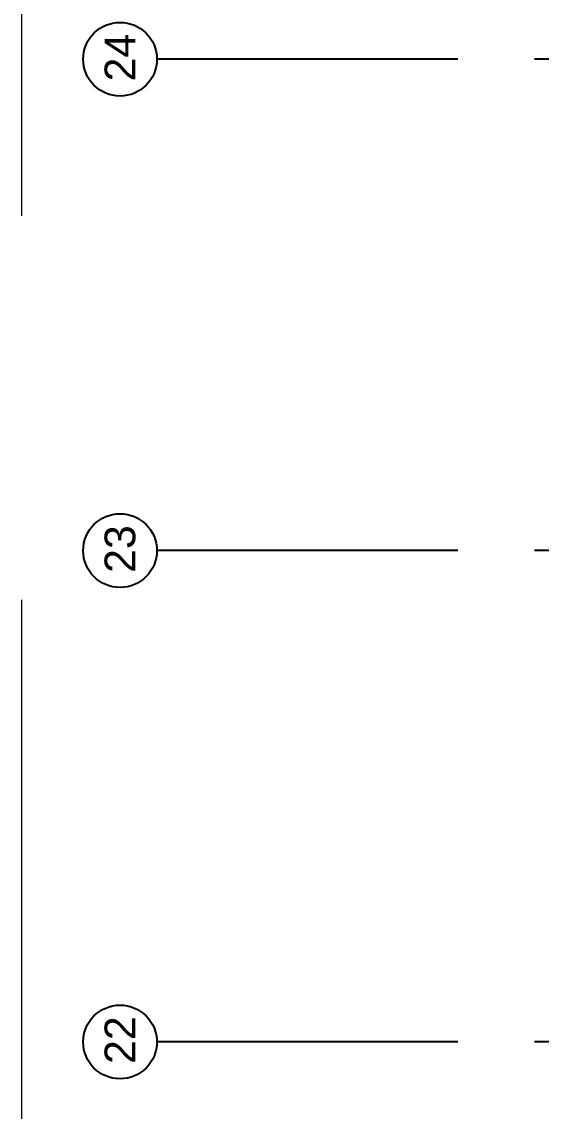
# Model space of a CAD drawing. Header units: millimetres. Extents: x -379292 to 1221486, y 92049 to 447512.
# Drawn here: x -40424 to -31967, y 247492 to 265228 of the extents above; entities that cross this region are included whole.
import ezdxf
from ezdxf.enums import TextEntityAlignment as Align

# ---------------------------------------------------------------- set-up
doc = ezdxf.new("R2010")
doc.units = ezdxf.units.MM
doc.linetypes.add('CENTER', pattern=[2, 1.25, -0.25, 0.25, -0.25])
doc.linetypes.add('HIDDENX2', pattern=[0.75, 0.5, -0.25])
doc.layers.add('01_BORDER', color=122, linetype='Continuous', lineweight=9)
doc.layers.add('1-MIMARI', color=8, linetype='Continuous', lineweight=9)
doc.layers.add('05_AXIS', color=211, linetype='CENTER')
doc.layers.add('05_AXIS NAME', color=7, linetype='Continuous')
doc.styles.add('YAZI-5', font='arial.ttf', dxfattribs={"height": 5})

# ---------------------------------------------------------------- blocks, each defined once
blk = doc.blocks.new('AWAKS ADI')
at = {"layer": '05_AXIS NAME', "color": 2}
blk.add_circle((0, 0), 6, dxfattribs=at)
at = {"layer": '05_AXIS NAME', "style": 'YAZI-5'}
blk.add_attdef('AKSADI', text='', height=5, dxfattribs=at).set_placement((0, 0), align=Align.MIDDLE_CENTER)
blk = doc.blocks.new('A$C6a8db8d0')
at = {"layer": '01_BORDER', "linetype": 'HIDDENX2', "ltscale": 2500}
blk.add_lwpolyline([(9395, 0), (-9395, 0), (-9395, 1880), (9395, 1880)], close=True, dxfattribs=at)
at = {"layer": '05_AXIS', "ltscale": 500}
for p, q in [((6135, 170), (6135, 1660)), ((6935, 170), (6935, 1660)), ((7735, 170), (7735, 1660))]:
    blk.add_line(p, q, dxfattribs=at)
at = {"layer": '05_AXIS NAME'}
ref = blk.add_blockref('AWAKS ADI', (6135, 1720), dxfattribs=dict(at, xscale=10, yscale=10, zscale=10))
ref.add_attrib('AKSADI', '22', dxfattribs={"height": 50, "style": 'YAZI-5'}).set_placement((6138, 1720.2), align=Align.MIDDLE_CENTER)
ref = blk.add_blockref('AWAKS ADI', (6935, 1720), dxfattribs=dict(at, xscale=10, yscale=10, zscale=10))
ref.add_attrib('AKSADI', '23', dxfattribs={"height": 50, "style": 'YAZI-5'}).set_placement((6937.5, 1720.2), align=Align.MIDDLE_CENTER)
ref = blk.add_blockref('AWAKS ADI', (7735, 1720), dxfattribs=dict(at, xscale=10, yscale=10, zscale=10))
ref.add_attrib('AKSADI', '24', dxfattribs={"height": 50, "style": 'YAZI-5'}).set_placement((7737.7, 1720.2), align=Align.MIDDLE_CENTER)

msp = doc.modelspace()

# ---------------------------------------------------------------- block references
at = {"layer": '1-MIMARI', "ltscale": 25, "xscale": 10, "yscale": 10, "zscale": 10, "rotation": 90}
msp.add_blockref('A$C6a8db8d0', (-21624.5, 187268.8), dxfattribs=at)

doc.saveas('drawing.dxf')
